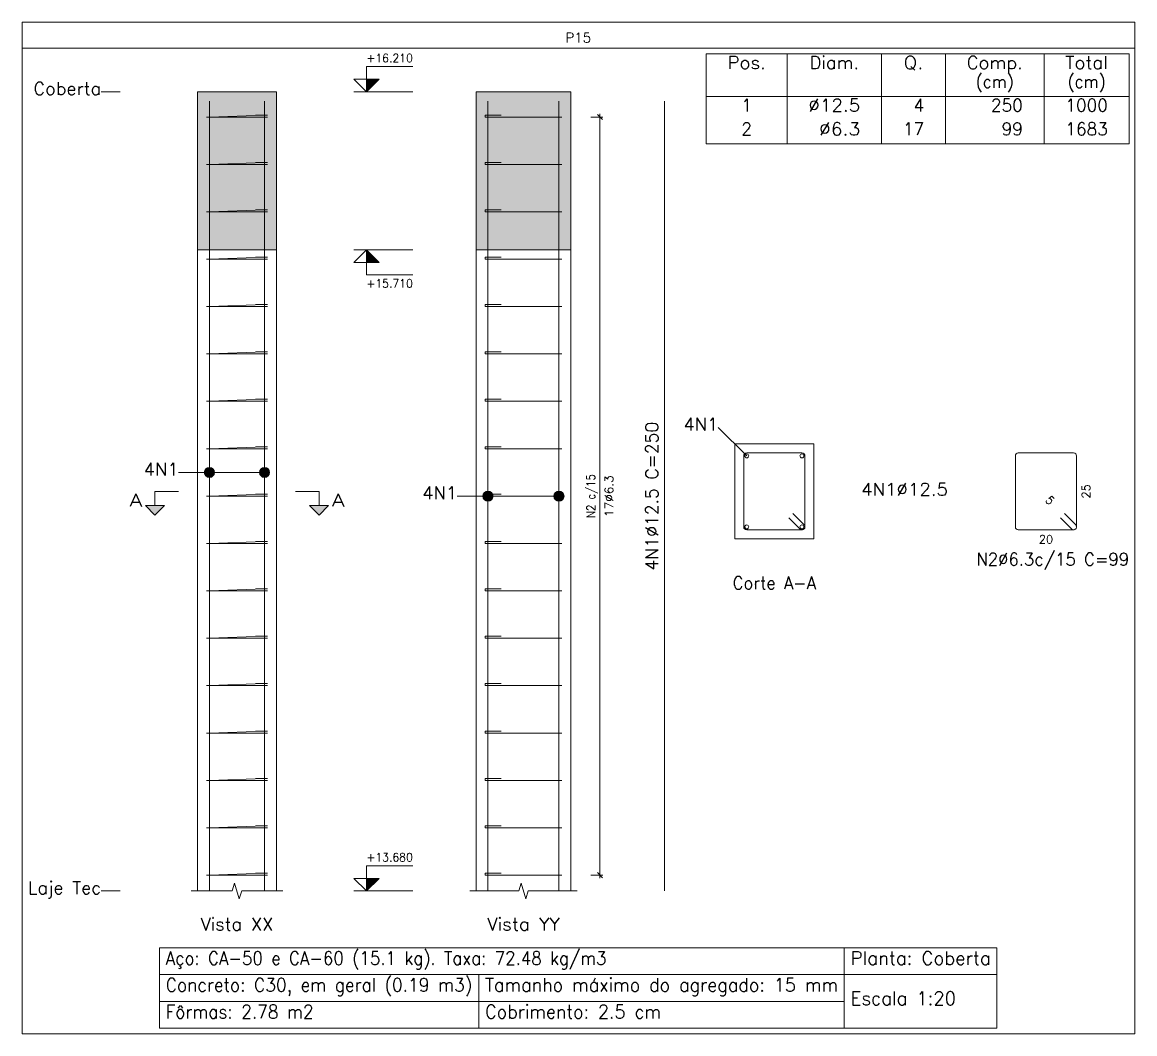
# Model space of a CAD drawing. Header units: millimetres. Extents: x 0 to 84, y 0 to 59.4.
# Drawn here: x 48.77 to 66.38, y 24.89 to 40.9 of the extents above; entities that cross this region are included whole.
import ezdxf
from ezdxf.enums import TextEntityAlignment as Align

# ---------------------------------------------------------------- set-up
doc = ezdxf.new("R2010")
doc.units = ezdxf.units.MM
doc.linetypes.add('CYPE_PUNTO', pattern=[0.075, 0, -0.075])
for name, color, linetype, lineweight in [('ARM_LONGITUDINAL_Ø12_5', 51, 'Continuous', 9), ('ARM_TRANSVERSAL_DIMENSOES_DOS_ESTRIBOS', 122, 'Continuous', 0), ('ARM_TRANSVERSAL_REFERENCIA', 106, 'Continuous', 9), ('ARM_TRANSVERSAL_Ø6_3', 32, 'Continuous', 9), ('CORTE_COTAS', 122, 'Continuous', 0), ('CORTE_COTAS_DAS_LAJES', 151, 'Continuous', 0), ('CORTE_COTAS_DAS_PLANTAS', 151, 'Continuous', 0), ('CORTE_LINHAS_DA_TABELA_DE_DADOS_DOS_PILARES', 1, 'Continuous', 9), ('CORTE_LINHAS_DA_TABELA_DE_DETALHE', 7, 'Continuous', 9), ('CORTE_LINHAS_DA_TABELA_DE_QUANTITATIVOS', 1, 'Continuous', 9), ('CORTE_NOMES_DAS_PLANTAS', 106, 'Continuous', 9), ('CORTE_PILAR_DE_CONCRETO', 1, 'Continuous', 9), ('CORTE_PISOS', 8, 'Continuous', 9), ('CORTE_SEGMENTOS_DE_CORTE_DE_SECOES', 12, 'Continuous', 9), ('CORTE_TEXTO_DAS_COTAS', 122, 'Continuous', 0), ('CORTE_TEXTO_DAS_ELEVACOES_DOS_PILARES', 133, 'Continuous', 9), ('CORTE_TEXTOS_DA_TABELA_DE_DADOS_DOS_PILARES', 1, 'Continuous', 9), ('CORTE_TEXTOS_DA_TABELA_DE_QUANTITATIVOS', 1, 'Continuous', 9), ('CORTE_TITULO_DA_TABELA_DE_DETALHE', 106, 'Continuous', 9), ('PILCP_ARM_LONG_LINHAS_DAS_ETIQUETAS_DAS_POSICOES_DE_ARMADURA_LONGITUDINAL', 106, 'Continuous', 9), ('PILCP_ARM_LONG_REFERENCIA', 106, 'Continuous', 9), ('PILCPSECC_ARM_LONG_LINHAS_DAS_ETIQUETAS_DAS_POSICOES_DE_ARMADURA_LONGITUDINAL', 106, 'Continuous', 9), ('PILCPSECC_ARM_LONG_REFERENCIA', 106, 'Continuous', 9), ('SECAO_CONCRETO', 1, 'Continuous', 9), ('SECAO_LINHAS_DE_PROLONGAMENTO_DAS_COTAS', 122, 'CYPE_PUNTO', 0)]:
    doc.layers.add(name, color=color, linetype=linetype, lineweight=lineweight)
doc.styles.add('CYPETXT', font='', dxfattribs={"height": 0.2})
doc.styles.get('CYPETXT').set_extended_font_data('romans')

msp = doc.modelspace()

# ---------------------------------------------------------------- hatches: boundary and pattern name
at = {"layer": 'CORTE_COTAS_DAS_LAJES'}
msp.add_hatch(color=256, dxfattribs=at).paths.add_polyline_path([(54.22, 37.296), (54.42, 37.096), (54.22, 37.096)], flags=0)
at = {"layer": 'CORTE_COTAS_DAS_PLANTAS'}
for points in [[(54.22, 39.796), (54.42, 39.996), (54.22, 39.996)], [(54.22, 27.146), (54.42, 27.346), (54.22, 27.346)]]:
    msp.add_hatch(color=256, dxfattribs=at).paths.add_polyline_path(points, flags=0)
at = {"layer": 'CORTE_PISOS', "true_color": 0xdad7d3}
for points in [[(51.544, 37.296), (52.794, 37.296), (52.794, 39.796), (51.544, 39.796)], [(55.954, 37.296), (57.454, 37.296), (57.454, 39.796), (55.954, 39.796)]]:
    msp.add_hatch(color=254, dxfattribs=at).paths.add_polyline_path(points, flags=0)
at = {"layer": 'CORTE_SEGMENTOS_DE_CORTE_DE_SECOES'}
for points in [[(50.719, 33.246), (51.019, 33.246), (50.869, 33.096)], [(50.719, 33.246), (51.019, 33.246), (50.869, 33.096)], [(53.319, 33.246), (53.619, 33.246), (53.469, 33.096)], [(53.319, 33.246), (53.619, 33.246), (53.469, 33.096)]]:
    msp.add_hatch(color=256, dxfattribs=at).paths.add_polyline_path(points, flags=0)
at = {"layer": 'PILCP_ARM_LONG_LINHAS_DAS_ETIQUETAS_DAS_POSICOES_DE_ARMADURA_LONGITUDINAL'}
h = msp.add_hatch(color=256, dxfattribs=at)
edge = h.paths.add_edge_path(flags=0)
edge.add_arc((51.732, 33.771), 0.08, 0, 360)
h = msp.add_hatch(color=256, dxfattribs=at)
edge = h.paths.add_edge_path(flags=0)
edge.add_arc((52.606, 33.771), 0.08, 0, 360)
h = msp.add_hatch(color=256, dxfattribs=at)
edge = h.paths.add_edge_path(flags=0)
edge.add_arc((56.142, 33.396), 0.08, 0, 360)
h = msp.add_hatch(color=256, dxfattribs=at)
edge = h.paths.add_edge_path(flags=0)
edge.add_arc((57.266, 33.396), 0.08, 0, 360)

# ---------------------------------------------------------------- linework, layer by layer
at = {"layer": 'ARM_LONGITUDINAL_Ø12_5'}
for points in [[(51.732, 27.146), (51.732, 39.646)], [(51.732, 27.146), (51.732, 39.646)], [(52.606, 27.146), (52.606, 39.646)], [(52.606, 27.146), (52.606, 39.646)], [(56.142, 27.146), (56.142, 39.646)], [(56.142, 27.146), (56.142, 39.646)], [(57.266, 27.146), (57.266, 39.646)], [(57.266, 27.146), (57.266, 39.646)], [(58.936, 27.146), (58.936, 39.646)]]:
    msp.add_lwpolyline(points, dxfattribs=at)
for centre in [(60.238, 34.033), (61.112, 34.033), (60.238, 32.909), (61.112, 32.909)]:
    msp.add_circle(centre, 0.0312, dxfattribs=at)
at = {"layer": 'ARM_TRANSVERSAL_Ø6_3'}
for points in [[(52.396, 39.396), (52.573, 39.396), (52.58, 39.396), (52.588, 39.396), (52.597, 39.396), (52.606, 39.396), (52.615, 39.396), (52.624, 39.396), (52.632, 39.396), (52.639, 39.396), (52.645, 39.396), (52.65, 39.396), (52.652, 39.396), (52.653, 39.396), (52.65, 39.396), (52.639, 39.396), (52.624, 39.396), (52.606, 39.396), (51.732, 39.396), (51.714, 39.396), (51.698, 39.396), (51.688, 39.396), (51.685, 39.396), (51.688, 39.396), (51.698, 39.396), (51.714, 39.396), (51.732, 39.396), (52.606, 39.428), (52.615, 39.428), (52.624, 39.428), (52.632, 39.428), (52.639, 39.428), (52.645, 39.428), (52.65, 39.428), (52.652, 39.428), (52.653, 39.428), (52.652, 39.428), (52.65, 39.428), (52.645, 39.428), (52.639, 39.428), (52.463, 39.428)], [(56.285, 39.396), (56.108, 39.396), (56.103, 39.396), (56.098, 39.396), (56.096, 39.396), (56.095, 39.396), (56.096, 39.396), (56.098, 39.396), (56.103, 39.396), (56.108, 39.396), (56.116, 39.396), (56.124, 39.396), (56.132, 39.396), (56.142, 39.396), (57.266, 39.396), (57.284, 39.396), (57.299, 39.396), (57.31, 39.396), (57.313, 39.396), (57.31, 39.396), (57.299, 39.396), (57.284, 39.396), (57.266, 39.396), (56.142, 39.396), (56.124, 39.396), (56.108, 39.396), (56.098, 39.396), (56.095, 39.396), (56.095, 39.428), (56.096, 39.428), (56.098, 39.428), (56.103, 39.428), (56.108, 39.428), (56.116, 39.428), (56.124, 39.428), (56.132, 39.428), (56.142, 39.428), (56.151, 39.428), (56.16, 39.428), (56.168, 39.428), (56.175, 39.428), (56.352, 39.428)], [(52.396, 38.646), (52.573, 38.646), (52.58, 38.646), (52.588, 38.646), (52.597, 38.646), (52.606, 38.646), (52.615, 38.646), (52.624, 38.646), (52.632, 38.646), (52.639, 38.646), (52.645, 38.646), (52.65, 38.646), (52.652, 38.646), (52.653, 38.646), (52.65, 38.646), (52.639, 38.646), (52.624, 38.646), (52.606, 38.646), (51.732, 38.646), (51.714, 38.646), (51.698, 38.646), (51.688, 38.646), (51.685, 38.646), (51.688, 38.646), (51.698, 38.646), (51.714, 38.646), (51.732, 38.646), (52.606, 38.678), (52.615, 38.678), (52.624, 38.678), (52.632, 38.678), (52.639, 38.678), (52.645, 38.678), (52.65, 38.678), (52.652, 38.678), (52.653, 38.678), (52.652, 38.678), (52.65, 38.678), (52.645, 38.678), (52.639, 38.678), (52.463, 38.678)], [(56.285, 38.646), (56.108, 38.646), (56.103, 38.646), (56.098, 38.646), (56.096, 38.646), (56.095, 38.646), (56.096, 38.646), (56.098, 38.646), (56.103, 38.646), (56.108, 38.646), (56.116, 38.646), (56.124, 38.646), (56.132, 38.646), (56.142, 38.646), (57.266, 38.646), (57.284, 38.646), (57.299, 38.646), (57.31, 38.646), (57.313, 38.646), (57.31, 38.646), (57.299, 38.646), (57.284, 38.646), (57.266, 38.646), (56.142, 38.646), (56.124, 38.646), (56.108, 38.646), (56.098, 38.646), (56.095, 38.646), (56.095, 38.678), (56.096, 38.678), (56.098, 38.678), (56.103, 38.678), (56.108, 38.678), (56.116, 38.678), (56.124, 38.678), (56.132, 38.678), (56.142, 38.678), (56.151, 38.678), (56.16, 38.678), (56.168, 38.678), (56.175, 38.678), (56.352, 38.678)], [(52.396, 37.896), (52.573, 37.896), (52.58, 37.896), (52.588, 37.896), (52.597, 37.896), (52.606, 37.896), (52.615, 37.896), (52.624, 37.896), (52.632, 37.896), (52.639, 37.896), (52.645, 37.896), (52.65, 37.896), (52.652, 37.896), (52.653, 37.896), (52.65, 37.896), (52.639, 37.896), (52.624, 37.896), (52.606, 37.896), (51.732, 37.896), (51.714, 37.896), (51.698, 37.896), (51.688, 37.896), (51.685, 37.896), (51.688, 37.896), (51.698, 37.896), (51.714, 37.896), (51.732, 37.896), (52.606, 37.928), (52.615, 37.928), (52.624, 37.928), (52.632, 37.928), (52.639, 37.928), (52.645, 37.928), (52.65, 37.928), (52.652, 37.928), (52.653, 37.928), (52.652, 37.928), (52.65, 37.928), (52.645, 37.928), (52.639, 37.928), (52.463, 37.928)], [(56.285, 37.896), (56.108, 37.896), (56.103, 37.896), (56.098, 37.896), (56.096, 37.896), (56.095, 37.896), (56.096, 37.896), (56.098, 37.896), (56.103, 37.896), (56.108, 37.896), (56.116, 37.896), (56.124, 37.896), (56.132, 37.896), (56.142, 37.896), (57.266, 37.896), (57.284, 37.896), (57.299, 37.896), (57.31, 37.896), (57.313, 37.896), (57.31, 37.896), (57.299, 37.896), (57.284, 37.896), (57.266, 37.896), (56.142, 37.896), (56.124, 37.896), (56.108, 37.896), (56.098, 37.896), (56.095, 37.896), (56.095, 37.928), (56.096, 37.928), (56.098, 37.928), (56.103, 37.928), (56.108, 37.928), (56.116, 37.928), (56.124, 37.928), (56.132, 37.928), (56.142, 37.928), (56.151, 37.928), (56.16, 37.928), (56.168, 37.928), (56.175, 37.928), (56.352, 37.928)], [(52.396, 37.146), (52.573, 37.146), (52.58, 37.146), (52.588, 37.146), (52.597, 37.146), (52.606, 37.146), (52.615, 37.146), (52.624, 37.146), (52.632, 37.146), (52.639, 37.146), (52.645, 37.146), (52.65, 37.146), (52.652, 37.146), (52.653, 37.146), (52.65, 37.146), (52.639, 37.146), (52.624, 37.146), (52.606, 37.146), (51.732, 37.146), (51.714, 37.146), (51.698, 37.146), (51.688, 37.146), (51.685, 37.146), (51.688, 37.146), (51.698, 37.146), (51.714, 37.146), (51.732, 37.146), (52.606, 37.178), (52.615, 37.178), (52.624, 37.178), (52.632, 37.178), (52.639, 37.178), (52.645, 37.178), (52.65, 37.178), (52.652, 37.178), (52.653, 37.178), (52.652, 37.178), (52.65, 37.178), (52.645, 37.178), (52.639, 37.178), (52.463, 37.178)], [(56.285, 37.146), (56.108, 37.146), (56.103, 37.146), (56.098, 37.146), (56.096, 37.146), (56.095, 37.146), (56.096, 37.146), (56.098, 37.146), (56.103, 37.146), (56.108, 37.146), (56.116, 37.146), (56.124, 37.146), (56.132, 37.146), (56.142, 37.146), (57.266, 37.146), (57.284, 37.146), (57.299, 37.146), (57.31, 37.146), (57.313, 37.146), (57.31, 37.146), (57.299, 37.146), (57.284, 37.146), (57.266, 37.146), (56.142, 37.146), (56.124, 37.146), (56.108, 37.146), (56.098, 37.146), (56.095, 37.146), (56.095, 37.178), (56.096, 37.178), (56.098, 37.178), (56.103, 37.178), (56.108, 37.178), (56.116, 37.178), (56.124, 37.178), (56.132, 37.178), (56.142, 37.178), (56.151, 37.178), (56.16, 37.178), (56.168, 37.178), (56.175, 37.178), (56.352, 37.178)], [(52.396, 36.396), (52.573, 36.396), (52.58, 36.396), (52.588, 36.396), (52.597, 36.396), (52.606, 36.396), (52.615, 36.396), (52.624, 36.396), (52.632, 36.396), (52.639, 36.396), (52.645, 36.396), (52.65, 36.396), (52.652, 36.396), (52.653, 36.396), (52.65, 36.396), (52.639, 36.396), (52.624, 36.396), (52.606, 36.396), (51.732, 36.396), (51.714, 36.396), (51.698, 36.396), (51.688, 36.396), (51.685, 36.396), (51.688, 36.396), (51.698, 36.396), (51.714, 36.396), (51.732, 36.396), (52.606, 36.428), (52.615, 36.428), (52.624, 36.428), (52.632, 36.428), (52.639, 36.428), (52.645, 36.428), (52.65, 36.428), (52.652, 36.428), (52.653, 36.428), (52.652, 36.428), (52.65, 36.428), (52.645, 36.428), (52.639, 36.428), (52.463, 36.428)], [(56.285, 36.396), (56.108, 36.396), (56.103, 36.396), (56.098, 36.396), (56.096, 36.396), (56.095, 36.396), (56.096, 36.396), (56.098, 36.396), (56.103, 36.396), (56.108, 36.396), (56.116, 36.396), (56.124, 36.396), (56.132, 36.396), (56.142, 36.396), (57.266, 36.396), (57.284, 36.396), (57.299, 36.396), (57.31, 36.396), (57.313, 36.396), (57.31, 36.396), (57.299, 36.396), (57.284, 36.396), (57.266, 36.396), (56.142, 36.396), (56.124, 36.396), (56.108, 36.396), (56.098, 36.396), (56.095, 36.396), (56.095, 36.428), (56.096, 36.428), (56.098, 36.428), (56.103, 36.428), (56.108, 36.428), (56.116, 36.428), (56.124, 36.428), (56.132, 36.428), (56.142, 36.428), (56.151, 36.428), (56.16, 36.428), (56.168, 36.428), (56.175, 36.428), (56.352, 36.428)], [(52.396, 35.646), (52.573, 35.646), (52.58, 35.646), (52.588, 35.646), (52.597, 35.646), (52.606, 35.646), (52.615, 35.646), (52.624, 35.646), (52.632, 35.646), (52.639, 35.646), (52.645, 35.646), (52.65, 35.646), (52.652, 35.646), (52.653, 35.646), (52.65, 35.646), (52.639, 35.646), (52.624, 35.646), (52.606, 35.646), (51.732, 35.646), (51.714, 35.646), (51.698, 35.646), (51.688, 35.646), (51.685, 35.646), (51.688, 35.646), (51.698, 35.646), (51.714, 35.646), (51.732, 35.646), (52.606, 35.678), (52.615, 35.678), (52.624, 35.678), (52.632, 35.678), (52.639, 35.678), (52.645, 35.678), (52.65, 35.678), (52.652, 35.678), (52.653, 35.678), (52.652, 35.678), (52.65, 35.678), (52.645, 35.678), (52.639, 35.678), (52.463, 35.678)], [(56.285, 35.646), (56.108, 35.646), (56.103, 35.646), (56.098, 35.646), (56.096, 35.646), (56.095, 35.646), (56.096, 35.646), (56.098, 35.646), (56.103, 35.646), (56.108, 35.646), (56.116, 35.646), (56.124, 35.646), (56.132, 35.646), (56.142, 35.646), (57.266, 35.646), (57.284, 35.646), (57.299, 35.646), (57.31, 35.646), (57.313, 35.646), (57.31, 35.646), (57.299, 35.646), (57.284, 35.646), (57.266, 35.646), (56.142, 35.646), (56.124, 35.646), (56.108, 35.646), (56.098, 35.646), (56.095, 35.646), (56.095, 35.678), (56.096, 35.678), (56.098, 35.678), (56.103, 35.678), (56.108, 35.678), (56.116, 35.678), (56.124, 35.678), (56.132, 35.678), (56.142, 35.678), (56.151, 35.678), (56.16, 35.678), (56.168, 35.678), (56.175, 35.678), (56.352, 35.678)], [(52.396, 34.896), (52.573, 34.896), (52.58, 34.896), (52.588, 34.896), (52.597, 34.896), (52.606, 34.896), (52.615, 34.896), (52.624, 34.896), (52.632, 34.896), (52.639, 34.896), (52.645, 34.896), (52.65, 34.896), (52.652, 34.896), (52.653, 34.896), (52.65, 34.896), (52.639, 34.896), (52.624, 34.896), (52.606, 34.896), (51.732, 34.896), (51.714, 34.896), (51.698, 34.896), (51.688, 34.896), (51.685, 34.896), (51.688, 34.896), (51.698, 34.896), (51.714, 34.896), (51.732, 34.896), (52.606, 34.928), (52.615, 34.928), (52.624, 34.928), (52.632, 34.928), (52.639, 34.928), (52.645, 34.928), (52.65, 34.928), (52.652, 34.928), (52.653, 34.928), (52.652, 34.928), (52.65, 34.928), (52.645, 34.928), (52.639, 34.928), (52.463, 34.928)], [(56.285, 34.896), (56.108, 34.896), (56.103, 34.896), (56.098, 34.896), (56.096, 34.896), (56.095, 34.896), (56.096, 34.896), (56.098, 34.896), (56.103, 34.896), (56.108, 34.896), (56.116, 34.896), (56.124, 34.896), (56.132, 34.896), (56.142, 34.896), (57.266, 34.896), (57.284, 34.896), (57.299, 34.896), (57.31, 34.896), (57.313, 34.896), (57.31, 34.896), (57.299, 34.896), (57.284, 34.896), (57.266, 34.896), (56.142, 34.896), (56.124, 34.896), (56.108, 34.896), (56.098, 34.896), (56.095, 34.896), (56.095, 34.928), (56.096, 34.928), (56.098, 34.928), (56.103, 34.928), (56.108, 34.928), (56.116, 34.928), (56.124, 34.928), (56.132, 34.928), (56.142, 34.928), (56.151, 34.928), (56.16, 34.928), (56.168, 34.928), (56.175, 34.928), (56.352, 34.928)], [(52.396, 34.146), (52.573, 34.146), (52.58, 34.146), (52.588, 34.146), (52.597, 34.146), (52.606, 34.146), (52.615, 34.146), (52.624, 34.146), (52.632, 34.146), (52.639, 34.146), (52.645, 34.146), (52.65, 34.146), (52.652, 34.146), (52.653, 34.146), (52.65, 34.146), (52.639, 34.146), (52.624, 34.146), (52.606, 34.146), (51.732, 34.146), (51.714, 34.146), (51.698, 34.146), (51.688, 34.146), (51.685, 34.146), (51.688, 34.146), (51.698, 34.146), (51.714, 34.146), (51.732, 34.146), (52.606, 34.178), (52.615, 34.178), (52.624, 34.178), (52.632, 34.178), (52.639, 34.178), (52.645, 34.178), (52.65, 34.178), (52.652, 34.178), (52.653, 34.178), (52.652, 34.178), (52.65, 34.178), (52.645, 34.178), (52.639, 34.178), (52.463, 34.178)], [(56.285, 34.146), (56.108, 34.146), (56.103, 34.146), (56.098, 34.146), (56.096, 34.146), (56.095, 34.146), (56.096, 34.146), (56.098, 34.146), (56.103, 34.146), (56.108, 34.146), (56.116, 34.146), (56.124, 34.146), (56.132, 34.146), (56.142, 34.146), (57.266, 34.146), (57.284, 34.146), (57.299, 34.146), (57.31, 34.146), (57.313, 34.146), (57.31, 34.146), (57.299, 34.146), (57.284, 34.146), (57.266, 34.146), (56.142, 34.146), (56.124, 34.146), (56.108, 34.146), (56.098, 34.146), (56.095, 34.146), (56.095, 34.178), (56.096, 34.178), (56.098, 34.178), (56.103, 34.178), (56.108, 34.178), (56.116, 34.178), (56.124, 34.178), (56.132, 34.178), (56.142, 34.178), (56.151, 34.178), (56.16, 34.178), (56.168, 34.178), (56.175, 34.178), (56.352, 34.178)], [(60.902, 33.052), (61.079, 32.876), (61.086, 32.87), (61.094, 32.865), (61.103, 32.863), (61.112, 32.862), (61.122, 32.863), (61.13, 32.865), (61.139, 32.87), (61.146, 32.876), (61.151, 32.883), (61.156, 32.891), (61.158, 32.9), (61.159, 32.909), (61.159, 34.033), (61.156, 34.051), (61.146, 34.067), (61.13, 34.077), (61.112, 34.08), (60.238, 34.08), (60.22, 34.077), (60.205, 34.067), (60.194, 34.051), (60.191, 34.033), (60.191, 32.909), (60.194, 32.891), (60.205, 32.876), (60.22, 32.865), (60.238, 32.862), (61.112, 32.862), (61.122, 32.863), (61.13, 32.865), (61.139, 32.87), (61.146, 32.876), (61.151, 32.883), (61.156, 32.891), (61.158, 32.9), (61.159, 32.909), (61.158, 32.918), (61.156, 32.927), (61.151, 32.935), (61.146, 32.942), (60.969, 33.119)], [(65.202, 33.052), (65.379, 32.876), (65.386, 32.87), (65.394, 32.865), (65.403, 32.863), (65.412, 32.862), (65.421, 32.863), (65.43, 32.865), (65.438, 32.87), (65.445, 32.876), (65.451, 32.883), (65.455, 32.891), (65.458, 32.9), (65.459, 32.909), (65.459, 34.033), (65.455, 34.051), (65.445, 34.067), (65.43, 34.077), (65.412, 34.08), (64.537, 34.08), (64.519, 34.077), (64.504, 34.067), (64.494, 34.051), (64.49, 34.033), (64.49, 32.909), (64.494, 32.891), (64.504, 32.876), (64.519, 32.865), (64.537, 32.862), (65.412, 32.862), (65.421, 32.863), (65.43, 32.865), (65.438, 32.87), (65.445, 32.876), (65.451, 32.883), (65.455, 32.891), (65.458, 32.9), (65.459, 32.909), (65.458, 32.918), (65.455, 32.927), (65.451, 32.935), (65.445, 32.942), (65.268, 33.119)], [(52.396, 33.396), (52.573, 33.396), (52.58, 33.396), (52.588, 33.396), (52.597, 33.396), (52.606, 33.396), (52.615, 33.396), (52.624, 33.396), (52.632, 33.396), (52.639, 33.396), (52.645, 33.396), (52.65, 33.396), (52.652, 33.396), (52.653, 33.396), (52.65, 33.396), (52.639, 33.396), (52.624, 33.396), (52.606, 33.396), (51.732, 33.396), (51.714, 33.396), (51.698, 33.396), (51.688, 33.396), (51.685, 33.396), (51.688, 33.396), (51.698, 33.396), (51.714, 33.396), (51.732, 33.396), (52.606, 33.428), (52.615, 33.428), (52.624, 33.428), (52.632, 33.428), (52.639, 33.428), (52.645, 33.428), (52.65, 33.428), (52.652, 33.428), (52.653, 33.428), (52.652, 33.428), (52.65, 33.428), (52.645, 33.428), (52.639, 33.428), (52.463, 33.428)], [(56.285, 33.396), (56.108, 33.396), (56.103, 33.396), (56.098, 33.396), (56.096, 33.396), (56.095, 33.396), (56.096, 33.396), (56.098, 33.396), (56.103, 33.396), (56.108, 33.396), (56.116, 33.396), (56.124, 33.396), (56.132, 33.396), (56.142, 33.396), (57.266, 33.396), (57.284, 33.396), (57.299, 33.396), (57.31, 33.396), (57.313, 33.396), (57.31, 33.396), (57.299, 33.396), (57.284, 33.396), (57.266, 33.396), (56.142, 33.396), (56.124, 33.396), (56.108, 33.396), (56.098, 33.396), (56.095, 33.396), (56.095, 33.428), (56.096, 33.428), (56.098, 33.428), (56.103, 33.428), (56.108, 33.428), (56.116, 33.428), (56.124, 33.428), (56.132, 33.428), (56.142, 33.428), (56.151, 33.428), (56.16, 33.428), (56.168, 33.428), (56.175, 33.428), (56.352, 33.428)], [(52.396, 32.646), (52.573, 32.646), (52.58, 32.646), (52.588, 32.646), (52.597, 32.646), (52.606, 32.646), (52.615, 32.646), (52.624, 32.646), (52.632, 32.646), (52.639, 32.646), (52.645, 32.646), (52.65, 32.646), (52.652, 32.646), (52.653, 32.646), (52.65, 32.646), (52.639, 32.646), (52.624, 32.646), (52.606, 32.646), (51.732, 32.646), (51.714, 32.646), (51.698, 32.646), (51.688, 32.646), (51.685, 32.646), (51.688, 32.646), (51.698, 32.646), (51.714, 32.646), (51.732, 32.646), (52.606, 32.678), (52.615, 32.678), (52.624, 32.678), (52.632, 32.678), (52.639, 32.678), (52.645, 32.678), (52.65, 32.678), (52.652, 32.678), (52.653, 32.678), (52.652, 32.678), (52.65, 32.678), (52.645, 32.678), (52.639, 32.678), (52.463, 32.678)], [(56.285, 32.646), (56.108, 32.646), (56.103, 32.646), (56.098, 32.646), (56.096, 32.646), (56.095, 32.646), (56.096, 32.646), (56.098, 32.646), (56.103, 32.646), (56.108, 32.646), (56.116, 32.646), (56.124, 32.646), (56.132, 32.646), (56.142, 32.646), (57.266, 32.646), (57.284, 32.646), (57.299, 32.646), (57.31, 32.646), (57.313, 32.646), (57.31, 32.646), (57.299, 32.646), (57.284, 32.646), (57.266, 32.646), (56.142, 32.646), (56.124, 32.646), (56.108, 32.646), (56.098, 32.646), (56.095, 32.646), (56.095, 32.678), (56.096, 32.678), (56.098, 32.678), (56.103, 32.678), (56.108, 32.678), (56.116, 32.678), (56.124, 32.678), (56.132, 32.678), (56.142, 32.678), (56.151, 32.678), (56.16, 32.678), (56.168, 32.678), (56.175, 32.678), (56.352, 32.678)], [(52.396, 31.896), (52.573, 31.896), (52.58, 31.896), (52.588, 31.896), (52.597, 31.896), (52.606, 31.896), (52.615, 31.896), (52.624, 31.896), (52.632, 31.896), (52.639, 31.896), (52.645, 31.896), (52.65, 31.896), (52.652, 31.896), (52.653, 31.896), (52.65, 31.896), (52.639, 31.896), (52.624, 31.896), (52.606, 31.896), (51.732, 31.896), (51.714, 31.896), (51.698, 31.896), (51.688, 31.896), (51.685, 31.896), (51.688, 31.896), (51.698, 31.896), (51.714, 31.896), (51.732, 31.896), (52.606, 31.928), (52.615, 31.928), (52.624, 31.928), (52.632, 31.928), (52.639, 31.928), (52.645, 31.928), (52.65, 31.928), (52.652, 31.928), (52.653, 31.928), (52.652, 31.928), (52.65, 31.928), (52.645, 31.928), (52.639, 31.928), (52.463, 31.928)], [(56.285, 31.896), (56.108, 31.896), (56.103, 31.896), (56.098, 31.896), (56.096, 31.896), (56.095, 31.896), (56.096, 31.896), (56.098, 31.896), (56.103, 31.896), (56.108, 31.896), (56.116, 31.896), (56.124, 31.896), (56.132, 31.896), (56.142, 31.896), (57.266, 31.896), (57.284, 31.896), (57.299, 31.896), (57.31, 31.896), (57.313, 31.896), (57.31, 31.896), (57.299, 31.896), (57.284, 31.896), (57.266, 31.896), (56.142, 31.896), (56.124, 31.896), (56.108, 31.896), (56.098, 31.896), (56.095, 31.896), (56.095, 31.928), (56.096, 31.928), (56.098, 31.928), (56.103, 31.928), (56.108, 31.928), (56.116, 31.928), (56.124, 31.928), (56.132, 31.928), (56.142, 31.928), (56.151, 31.928), (56.16, 31.928), (56.168, 31.928), (56.175, 31.928), (56.352, 31.928)], [(52.396, 31.146), (52.573, 31.146), (52.58, 31.146), (52.588, 31.146), (52.597, 31.146), (52.606, 31.146), (52.615, 31.146), (52.624, 31.146), (52.632, 31.146), (52.639, 31.146), (52.645, 31.146), (52.65, 31.146), (52.652, 31.146), (52.653, 31.146), (52.65, 31.146), (52.639, 31.146), (52.624, 31.146), (52.606, 31.146), (51.732, 31.146), (51.714, 31.146), (51.698, 31.146), (51.688, 31.146), (51.685, 31.146), (51.688, 31.146), (51.698, 31.146), (51.714, 31.146), (51.732, 31.146), (52.606, 31.178), (52.615, 31.178), (52.624, 31.178), (52.632, 31.178), (52.639, 31.178), (52.645, 31.178), (52.65, 31.178), (52.652, 31.178), (52.653, 31.178), (52.652, 31.178), (52.65, 31.178), (52.645, 31.178), (52.639, 31.178), (52.463, 31.178)], [(56.285, 31.146), (56.108, 31.146), (56.103, 31.146), (56.098, 31.146), (56.096, 31.146), (56.095, 31.146), (56.096, 31.146), (56.098, 31.146), (56.103, 31.146), (56.108, 31.146), (56.116, 31.146), (56.124, 31.146), (56.132, 31.146), (56.142, 31.146), (57.266, 31.146), (57.284, 31.146), (57.299, 31.146), (57.31, 31.146), (57.313, 31.146), (57.31, 31.146), (57.299, 31.146), (57.284, 31.146), (57.266, 31.146), (56.142, 31.146), (56.124, 31.146), (56.108, 31.146), (56.098, 31.146), (56.095, 31.146), (56.095, 31.178), (56.096, 31.178), (56.098, 31.178), (56.103, 31.178), (56.108, 31.178), (56.116, 31.178), (56.124, 31.178), (56.132, 31.178), (56.142, 31.178), (56.151, 31.178), (56.16, 31.178), (56.168, 31.178), (56.175, 31.178), (56.352, 31.178)], [(52.396, 30.396), (52.573, 30.396), (52.58, 30.396), (52.588, 30.396), (52.597, 30.396), (52.606, 30.396), (52.615, 30.396), (52.624, 30.396), (52.632, 30.396), (52.639, 30.396), (52.645, 30.396), (52.65, 30.396), (52.652, 30.396), (52.653, 30.396), (52.65, 30.396), (52.639, 30.396), (52.624, 30.396), (52.606, 30.396), (51.732, 30.396), (51.714, 30.396), (51.698, 30.396), (51.688, 30.396), (51.685, 30.396), (51.688, 30.396), (51.698, 30.396), (51.714, 30.396), (51.732, 30.396), (52.606, 30.428), (52.615, 30.428), (52.624, 30.428), (52.632, 30.428), (52.639, 30.428), (52.645, 30.428), (52.65, 30.428), (52.652, 30.428), (52.653, 30.428), (52.652, 30.428), (52.65, 30.428), (52.645, 30.428), (52.639, 30.428), (52.463, 30.428)], [(56.285, 30.396), (56.108, 30.396), (56.103, 30.396), (56.098, 30.396), (56.096, 30.396), (56.095, 30.396), (56.096, 30.396), (56.098, 30.396), (56.103, 30.396), (56.108, 30.396), (56.116, 30.396), (56.124, 30.396), (56.132, 30.396), (56.142, 30.396), (57.266, 30.396), (57.284, 30.396), (57.299, 30.396), (57.31, 30.396), (57.313, 30.396), (57.31, 30.396), (57.299, 30.396), (57.284, 30.396), (57.266, 30.396), (56.142, 30.396), (56.124, 30.396), (56.108, 30.396), (56.098, 30.396), (56.095, 30.396), (56.095, 30.428), (56.096, 30.428), (56.098, 30.428), (56.103, 30.428), (56.108, 30.428), (56.116, 30.428), (56.124, 30.428), (56.132, 30.428), (56.142, 30.428), (56.151, 30.428), (56.16, 30.428), (56.168, 30.428), (56.175, 30.428), (56.352, 30.428)], [(52.396, 29.646), (52.573, 29.646), (52.58, 29.646), (52.588, 29.646), (52.597, 29.646), (52.606, 29.646), (52.615, 29.646), (52.624, 29.646), (52.632, 29.646), (52.639, 29.646), (52.645, 29.646), (52.65, 29.646), (52.652, 29.646), (52.653, 29.646), (52.65, 29.646), (52.639, 29.646), (52.624, 29.646), (52.606, 29.646), (51.732, 29.646), (51.714, 29.646), (51.698, 29.646), (51.688, 29.646), (51.685, 29.646), (51.688, 29.646), (51.698, 29.646), (51.714, 29.646), (51.732, 29.646), (52.606, 29.678), (52.615, 29.678), (52.624, 29.678), (52.632, 29.678), (52.639, 29.678), (52.645, 29.678), (52.65, 29.678), (52.652, 29.678), (52.653, 29.678), (52.652, 29.678), (52.65, 29.678), (52.645, 29.678), (52.639, 29.678), (52.463, 29.678)], [(56.285, 29.646), (56.108, 29.646), (56.103, 29.646), (56.098, 29.646), (56.096, 29.646), (56.095, 29.646), (56.096, 29.646), (56.098, 29.646), (56.103, 29.646), (56.108, 29.646), (56.116, 29.646), (56.124, 29.646), (56.132, 29.646), (56.142, 29.646), (57.266, 29.646), (57.284, 29.646), (57.299, 29.646), (57.31, 29.646), (57.313, 29.646), (57.31, 29.646), (57.299, 29.646), (57.284, 29.646), (57.266, 29.646), (56.142, 29.646), (56.124, 29.646), (56.108, 29.646), (56.098, 29.646), (56.095, 29.646), (56.095, 29.678), (56.096, 29.678), (56.098, 29.678), (56.103, 29.678), (56.108, 29.678), (56.116, 29.678), (56.124, 29.678), (56.132, 29.678), (56.142, 29.678), (56.151, 29.678), (56.16, 29.678), (56.168, 29.678), (56.175, 29.678), (56.352, 29.678)], [(52.396, 28.896), (52.573, 28.896), (52.58, 28.896), (52.588, 28.896), (52.597, 28.896), (52.606, 28.896), (52.615, 28.896), (52.624, 28.896), (52.632, 28.896), (52.639, 28.896), (52.645, 28.896), (52.65, 28.896), (52.652, 28.896), (52.653, 28.896), (52.65, 28.896), (52.639, 28.896), (52.624, 28.896), (52.606, 28.896), (51.732, 28.896), (51.714, 28.896), (51.698, 28.896), (51.688, 28.896), (51.685, 28.896), (51.688, 28.896), (51.698, 28.896), (51.714, 28.896), (51.732, 28.896), (52.606, 28.928), (52.615, 28.928), (52.624, 28.928), (52.632, 28.928), (52.639, 28.928), (52.645, 28.928), (52.65, 28.928), (52.652, 28.928), (52.653, 28.928), (52.652, 28.928), (52.65, 28.928), (52.645, 28.928), (52.639, 28.928), (52.463, 28.928)], [(56.285, 28.896), (56.108, 28.896), (56.103, 28.896), (56.098, 28.896), (56.096, 28.896), (56.095, 28.896), (56.096, 28.896), (56.098, 28.896), (56.103, 28.896), (56.108, 28.896), (56.116, 28.896), (56.124, 28.896), (56.132, 28.896), (56.142, 28.896), (57.266, 28.896), (57.284, 28.896), (57.299, 28.896), (57.31, 28.896), (57.313, 28.896), (57.31, 28.896), (57.299, 28.896), (57.284, 28.896), (57.266, 28.896), (56.142, 28.896), (56.124, 28.896), (56.108, 28.896), (56.098, 28.896), (56.095, 28.896), (56.095, 28.928), (56.096, 28.928), (56.098, 28.928), (56.103, 28.928), (56.108, 28.928), (56.116, 28.928), (56.124, 28.928), (56.132, 28.928), (56.142, 28.928), (56.151, 28.928), (56.16, 28.928), (56.168, 28.928), (56.175, 28.928), (56.352, 28.928)], [(52.396, 28.146), (52.573, 28.146), (52.58, 28.146), (52.588, 28.146), (52.597, 28.146), (52.606, 28.146), (52.615, 28.146), (52.624, 28.146), (52.632, 28.146), (52.639, 28.146), (52.645, 28.146), (52.65, 28.146), (52.652, 28.146), (52.653, 28.146), (52.65, 28.146), (52.639, 28.146), (52.624, 28.146), (52.606, 28.146), (51.732, 28.146), (51.714, 28.146), (51.698, 28.146), (51.688, 28.146), (51.685, 28.146), (51.688, 28.146), (51.698, 28.146), (51.714, 28.146), (51.732, 28.146), (52.606, 28.178), (52.615, 28.178), (52.624, 28.178), (52.632, 28.178), (52.639, 28.178), (52.645, 28.178), (52.65, 28.178), (52.652, 28.178), (52.653, 28.178), (52.652, 28.178), (52.65, 28.178), (52.645, 28.178), (52.639, 28.178), (52.463, 28.178)], [(56.285, 28.146), (56.108, 28.146), (56.103, 28.146), (56.098, 28.146), (56.096, 28.146), (56.095, 28.146), (56.096, 28.146), (56.098, 28.146), (56.103, 28.146), (56.108, 28.146), (56.116, 28.146), (56.124, 28.146), (56.132, 28.146), (56.142, 28.146), (57.266, 28.146), (57.284, 28.146), (57.299, 28.146), (57.31, 28.146), (57.313, 28.146), (57.31, 28.146), (57.299, 28.146), (57.284, 28.146), (57.266, 28.146), (56.142, 28.146), (56.124, 28.146), (56.108, 28.146), (56.098, 28.146), (56.095, 28.146), (56.095, 28.178), (56.096, 28.178), (56.098, 28.178), (56.103, 28.178), (56.108, 28.178), (56.116, 28.178), (56.124, 28.178), (56.132, 28.178), (56.142, 28.178), (56.151, 28.178), (56.16, 28.178), (56.168, 28.178), (56.175, 28.178), (56.352, 28.178)], [(52.396, 27.396), (52.573, 27.396), (52.58, 27.396), (52.588, 27.396), (52.597, 27.396), (52.606, 27.396), (52.615, 27.396), (52.624, 27.396), (52.632, 27.396), (52.639, 27.396), (52.645, 27.396), (52.65, 27.396), (52.652, 27.396), (52.653, 27.396), (52.65, 27.396), (52.639, 27.396), (52.624, 27.396), (52.606, 27.396), (51.732, 27.396), (51.714, 27.396), (51.698, 27.396), (51.688, 27.396), (51.685, 27.396), (51.688, 27.396), (51.698, 27.396), (51.714, 27.396), (51.732, 27.396), (52.606, 27.428), (52.615, 27.428), (52.624, 27.428), (52.632, 27.428), (52.639, 27.428), (52.645, 27.428), (52.65, 27.428), (52.652, 27.428), (52.653, 27.428), (52.652, 27.428), (52.65, 27.428), (52.645, 27.428), (52.639, 27.428), (52.463, 27.428)], [(56.285, 27.396), (56.108, 27.396), (56.103, 27.396), (56.098, 27.396), (56.096, 27.396), (56.095, 27.396), (56.096, 27.396), (56.098, 27.396), (56.103, 27.396), (56.108, 27.396), (56.116, 27.396), (56.124, 27.396), (56.132, 27.396), (56.142, 27.396), (57.266, 27.396), (57.284, 27.396), (57.299, 27.396), (57.31, 27.396), (57.313, 27.396), (57.31, 27.396), (57.299, 27.396), (57.284, 27.396), (57.266, 27.396), (56.142, 27.396), (56.124, 27.396), (56.108, 27.396), (56.098, 27.396), (56.095, 27.396), (56.095, 27.428), (56.096, 27.428), (56.098, 27.428), (56.103, 27.428), (56.108, 27.428), (56.116, 27.428), (56.124, 27.428), (56.132, 27.428), (56.142, 27.428), (56.151, 27.428), (56.16, 27.428), (56.168, 27.428), (56.175, 27.428), (56.352, 27.428)]]:
    msp.add_lwpolyline(points, dxfattribs=at)
at = {"layer": 'CORTE_COTAS'}
for p, q in [((57.77, 39.396), (57.962, 39.396)), ((57.954, 39.356), (57.874, 39.436)), ((57.914, 39.396), (57.914, 39.444)), ((57.914, 27.396), (57.914, 39.396)), ((57.77, 27.396), (57.962, 27.396)), ((57.954, 27.356), (57.874, 27.436)), ((57.914, 27.348), (57.914, 27.396))]:
    msp.add_line(p, q, dxfattribs=at)
at = {"layer": 'CORTE_COTAS_DAS_LAJES'}
msp.add_line((54.02, 37.296), (54.952, 37.296), dxfattribs=at)
for points in [[(54.22, 37.296), (54.02, 37.096), (54.22, 37.096), (54.22, 37.296)], [(54.22, 37.296), (54.42, 37.096), (54.22, 37.096)]]:
    msp.add_lwpolyline(points, close=True, dxfattribs=at)
msp.add_lwpolyline([(54.22, 37.096), (54.22, 36.896), (54.952, 36.896)], dxfattribs=at)
at = {"layer": 'CORTE_COTAS_DAS_PLANTAS'}
for p, q in [((54.02, 39.796), (54.952, 39.796)), ((54.02, 27.146), (54.952, 27.146))]:
    msp.add_line(p, q, dxfattribs=at)
for points in [[(54.22, 39.996), (54.22, 40.196), (54.952, 40.196)], [(54.22, 27.346), (54.22, 27.546), (54.952, 27.546)]]:
    msp.add_lwpolyline(points, dxfattribs=at)
for points in [[(54.22, 39.796), (54.02, 39.996), (54.22, 39.996), (54.22, 39.796)], [(54.22, 39.796), (54.42, 39.996), (54.22, 39.996)], [(54.22, 27.146), (54.02, 27.346), (54.22, 27.346), (54.22, 27.146)], [(54.22, 27.146), (54.42, 27.346), (54.22, 27.346)]]:
    msp.add_lwpolyline(points, close=True, dxfattribs=at)
at = {"layer": 'CORTE_LINHAS_DA_TABELA_DE_DADOS_DOS_PILARES'}
for p, q in [((50.94, 26.246), (64.199, 26.246)), ((50.94, 26.246), (50.94, 24.976)), ((61.781, 26.246), (61.781, 24.976)), ((64.199, 26.246), (64.199, 24.976)), ((50.94, 25.823), (64.199, 25.823)), ((55.995, 25.823), (55.995, 24.976)), ((50.94, 25.399), (61.781, 25.399)), ((50.94, 24.976), (64.199, 24.976))]:
    msp.add_line(p, q, dxfattribs=at)
at = {"layer": 'CORTE_LINHAS_DA_TABELA_DE_DETALHE'}
for p, q in [((48.77, 40.896), (66.38, 40.896)), ((48.77, 40.896), (48.77, 24.886)), ((66.38, 40.896), (66.38, 24.886)), ((48.77, 40.486), (66.38, 40.486)), ((48.77, 24.886), (66.38, 24.886))]:
    msp.add_line(p, q, dxfattribs=at)
at = {"layer": 'CORTE_LINHAS_DA_TABELA_DE_QUANTITATIVOS'}
for p, q in [((59.598, 40.396), (66.291, 40.396)), ((59.598, 40.396), (59.598, 38.971)), ((60.876, 40.396), (60.876, 38.971)), ((62.372, 40.396), (62.372, 38.971)), ((63.383, 40.396), (63.383, 38.971)), ((64.945, 40.396), (64.945, 38.971)), ((66.291, 40.396), (66.291, 38.971)), ((59.598, 39.721), (66.291, 39.721)), ((59.598, 38.971), (66.291, 38.971))]:
    msp.add_line(p, q, dxfattribs=at)
at = {"layer": 'CORTE_NOMES_DAS_PLANTAS'}
for p, q in [((50.318, 39.796), (50.018, 39.796)), ((50.318, 27.146), (50.018, 27.146))]:
    msp.add_line(p, q, dxfattribs=at)
at = {"layer": 'CORTE_PILAR_DE_CONCRETO'}
for p, q in [((51.544, 27.146), (51.544, 39.796)), ((51.544, 39.796), (52.794, 39.796)), ((52.794, 27.146), (52.794, 39.796)), ((55.954, 27.146), (55.954, 39.796)), ((55.954, 39.796), (57.454, 39.796)), ((57.454, 27.146), (57.454, 39.796))]:
    msp.add_line(p, q, dxfattribs=at)
for points in [[(51.444, 27.146), (52.094, 27.146), (52.131, 27.271), (52.206, 27.021), (52.244, 27.146), (52.894, 27.146)], [(55.854, 27.146), (56.629, 27.146), (56.666, 27.271), (56.741, 27.021), (56.779, 27.146), (57.554, 27.146)]]:
    msp.add_lwpolyline(points, dxfattribs=at)
at = {"layer": 'CORTE_PISOS', "color": 254, "true_color": 0xdad7d3}
for points in [[(51.544, 37.296), (52.794, 37.296), (52.794, 39.796), (51.544, 39.796)], [(55.954, 37.296), (57.454, 37.296), (57.454, 39.796), (55.954, 39.796)]]:
    msp.add_lwpolyline(points, close=True, dxfattribs=at)
at = {"layer": 'CORTE_SEGMENTOS_DE_CORTE_DE_SECOES'}
for p, q in [((50.869, 33.471), (51.244, 33.471)), ((50.869, 33.471), (50.869, 33.246)), ((50.869, 33.471), (51.244, 33.471)), ((50.869, 33.471), (50.869, 33.246)), ((53.469, 33.471), (53.094, 33.471)), ((53.469, 33.471), (53.094, 33.471)), ((53.469, 33.471), (53.469, 33.246)), ((53.469, 33.471), (53.469, 33.246))]:
    msp.add_line(p, q, dxfattribs=at)
for points in [[(50.719, 33.246), (51.019, 33.246), (50.869, 33.096)], [(50.719, 33.246), (51.019, 33.246), (50.869, 33.096)], [(53.319, 33.246), (53.619, 33.246), (53.469, 33.096)], [(53.319, 33.246), (53.619, 33.246), (53.469, 33.096)]]:
    msp.add_lwpolyline(points, close=True, dxfattribs=at)
at = {"layer": 'PILCP_ARM_LONG_LINHAS_DAS_ETIQUETAS_DAS_POSICOES_DE_ARMADURA_LONGITUDINAL'}
for points in [[(52.606, 33.771), (51.244, 33.771)], [(56.142, 33.396), (55.654, 33.396)], [(57.266, 33.396), (55.654, 33.396)]]:
    msp.add_lwpolyline(points, dxfattribs=at)
for centre in [(51.732, 33.771), (52.606, 33.771), (56.142, 33.396), (57.266, 33.396)]:
    msp.add_circle(centre, 0.08, dxfattribs=at)
at = {"layer": 'PILCPSECC_ARM_LONG_LINHAS_DAS_ETIQUETAS_DAS_POSICOES_DE_ARMADURA_LONGITUDINAL'}
msp.add_lwpolyline([(60.238, 34.033), (59.788, 34.483)], dxfattribs=at)
at = {"layer": 'SECAO_CONCRETO'}
msp.add_lwpolyline([(60.05, 32.721), (61.3, 32.721), (61.3, 34.221), (60.05, 34.221), (60.05, 32.721)], close=True, dxfattribs=at)
at = {"layer": 'SECAO_LINHAS_DE_PROLONGAMENTO_DAS_COTAS'}
for p, q in [((61.3, 34.221), (61.3, 34.221)), ((60.05, 32.721), (60.05, 32.721))]:
    msp.add_line(p, q, dxfattribs=at)
msp.add_lwpolyline([(61.3, 32.721), (61.3, 32.721), (61.3, 32.721)], close=True, dxfattribs=at)

# ---------------------------------------------------------------- texts
at = {"layer": 'ARM_TRANSVERSAL_DIMENSOES_DOS_ESTRIBOS', "style": 'CYPETXT', "width": 0.872274}
for s, height, rotation, p, p2 in [('25', 0.1333, 90, (65.675, 33.359), (65.675, 33.583)), ('5', 0.133, 315, (64.951, 33.323), (65.03, 33.243))]:
    msp.add_text(s, height=height, rotation=rotation, dxfattribs=at).set_placement(p, p2, align=Align.FIT)
msp.add_text('20', height=0.1333, dxfattribs=at).set_placement((64.863, 32.646), (65.087, 32.646), align=Align.FIT)
at = {"layer": 'ARM_TRANSVERSAL_REFERENCIA', "style": 'CYPETXT', "width": 0.820885}
msp.add_text('N2%%c6.3c/15 C=99', height=0.2, dxfattribs=at).set_placement((63.873, 32.296), (66.291, 32.296), align=Align.FIT)
at = {"layer": 'CORTE_COTAS_DAS_LAJES', "style": 'CYPETXT', "width": 0.837784}
msp.add_text('+15.710', height=0.1333, dxfattribs=at).set_placement((54.22, 36.696), (54.952, 36.696), align=Align.FIT)
at = {"layer": 'CORTE_COTAS_DAS_PLANTAS', "style": 'CYPETXT', "width": 0.837784}
for s, p, p2 in [('+16.210', (54.22, 40.263), (54.952, 40.263)), ('+13.680', (54.22, 27.613), (54.952, 27.613))]:
    msp.add_text(s, height=0.1333, dxfattribs=at).set_placement(p, p2, align=Align.FIT)
at = {"layer": 'CORTE_NOMES_DAS_PLANTAS', "style": 'CYPETXT'}
for s, width, p, p2 in [('Coberta', 0.887177, (48.947, 39.746), (50.018, 39.746)), ('Laje Tec', 0.880474, (48.86, 27.096), (50.018, 27.096))]:
    msp.add_text(s, height=0.2, dxfattribs=dict(at, width=width)).set_placement(p, p2, align=Align.FIT)
at = {"layer": 'CORTE_SEGMENTOS_DE_CORTE_DE_SECOES', "style": 'CYPETXT', "width": 1.156502}
for p, p2 in [((50.468, 33.234), (50.669, 33.234)), ((50.468, 33.234), (50.669, 33.234)), ((53.669, 33.234), (53.87, 33.234)), ((53.669, 33.234), (53.87, 33.234))]:
    msp.add_text('A', height=0.2, dxfattribs=at).set_placement(p, p2, align=Align.FIT)
at = {"layer": 'CORTE_TEXTO_DAS_COTAS', "style": 'CYPETXT'}
for s, width, p, p2 in [('N2 c/15', 0.754141, (57.837, 33.05), (57.837, 33.742)), ('17%%c6.3', 0.916327, (58.124, 33.066), (58.124, 33.726))]:
    msp.add_text(s, height=0.1333, rotation=90, dxfattribs=dict(at, width=width)).set_placement(p, p2, align=Align.FIT)
at = {"layer": 'CORTE_TEXTO_DAS_ELEVACOES_DOS_PILARES', "style": 'CYPETXT'}
for s, width, p, p2 in [('Corte A-A', 0.805173, (60.015, 31.922), (61.335, 31.922)), ('Vista XX', 0.88019, (51.594, 26.521), (52.743, 26.521)), ('Vista YY', 0.906294, (56.129, 26.521), (57.278, 26.521))]:
    msp.add_text(s, height=0.2, dxfattribs=dict(at, width=width)).set_placement(p, p2, align=Align.FIT)
at = {"layer": 'CORTE_TEXTOS_DA_TABELA_DE_DADOS_DOS_PILARES', "style": 'CYPETXT'}
for s, width, p, p2 in [('Aço: CA-50 e CA-60 (15.1 kg). Taxa: 72.48 kg/m3', 0.760302, (51.042, 25.976), (58.017, 25.976)), ('Planta: Coberta', 0.845876, (61.883, 25.976), (64.099, 25.976)), ('Concreto: C30, em geral (0.19 m3)', 0.777707, (51.042, 25.553), (55.893, 25.553)), ('Tamanho máximo do agregado: 15 mm', 0.821713, (56.096, 25.553), (61.684, 25.553)), ('Escala 1:20', 0.846622, (61.883, 25.341), (63.55, 25.341)), ('Fôrmas: 2.78 m2', 0.790077, (51.042, 25.129), (53.381, 25.129)), ('Cobrimento: 2.5 cm', 0.814797, (56.096, 25.129), (58.881, 25.129))]:
    msp.add_text(s, height=0.21333, dxfattribs=dict(at, width=width)).set_placement(p, p2, align=Align.FIT)
at = {"layer": 'CORTE_TEXTOS_DA_TABELA_DE_QUANTITATIVOS', "style": 'CYPETXT'}
for s, width, p, p2 in [('Pos.', 0.930057, (59.936, 40.157), (60.539, 40.157)), ('Diam.', 0.924278, (61.231, 40.157), (62.017, 40.157)), ('Q.', 1.025573, (62.719, 40.157), (63.036, 40.157)), ('Comp.', 0.895318, (63.72, 40.157), (64.608, 40.157)), ('Total', 0.935459, (65.282, 40.157), (65.954, 40.157)), ('(cm)', 0.818814, (63.864, 39.857), (64.464, 39.857)), ('(cm)', 0.818814, (65.318, 39.857), (65.918, 39.857)), ('1', 0.872075, (60.153, 39.482), (60.321, 39.482)), ('%%c12.5', 0.925673, (61.213, 39.482), (62.035, 39.482)), ('4', 0.872075, (62.878, 39.482), (63.045, 39.482)), ('250', 0.872075, (64.104, 39.482), (64.608, 39.482)), ('1000', 0.872075, (65.282, 39.482), (65.954, 39.482)), ('2', 0.872075, (60.153, 39.107), (60.321, 39.107)), ('%%c6.3', 0.940522, (61.381, 39.107), (62.035, 39.107)), ('17', 0.872075, (62.71, 39.107), (63.046, 39.107)), ('99', 0.872075, (64.272, 39.107), (64.608, 39.107)), ('1683', 0.872075, (65.282, 39.107), (65.954, 39.107))]:
    msp.add_text(s, height=0.2, dxfattribs=dict(at, width=width)).set_placement(p, p2, align=Align.FIT)
at = {"layer": 'CORTE_TITULO_DA_TABELA_DE_DETALHE', "style": 'CYPETXT', "width": 0.894629}
msp.add_text('P15', height=0.1533, dxfattribs=at).set_placement((57.37, 40.576), (57.773, 40.576), align=Align.FIT)
at = {"layer": 'PILCP_ARM_LONG_REFERENCIA', "style": 'CYPETXT', "width": 0.854341}
msp.add_text('4N1%%c12.5 C=250', height=0.2, rotation=90, dxfattribs=at).set_placement((58.836, 32.22), (58.836, 34.572), align=Align.FIT)
at = {"layer": 'PILCP_ARM_LONG_REFERENCIA', "style": 'CYPETXT', "width": 0.925243}
for p, p2 in [((50.692, 33.721), (51.244, 33.721)), ((55.102, 33.346), (55.654, 33.346))]:
    msp.add_text('4N1', height=0.2, dxfattribs=at).set_placement(p, p2, align=Align.FIT)
at = {"layer": 'PILCPSECC_ARM_LONG_REFERENCIA', "style": 'CYPETXT'}
for s, width, p, p2 in [('4N1', 0.925243, (59.236, 34.433), (59.788, 34.433)), ('4N1%%c12.5', 0.925627, (62.049, 33.403), (63.423, 33.403))]:
    msp.add_text(s, height=0.2, dxfattribs=dict(at, width=width)).set_placement(p, p2, align=Align.FIT)

doc.saveas('drawing.dxf')
